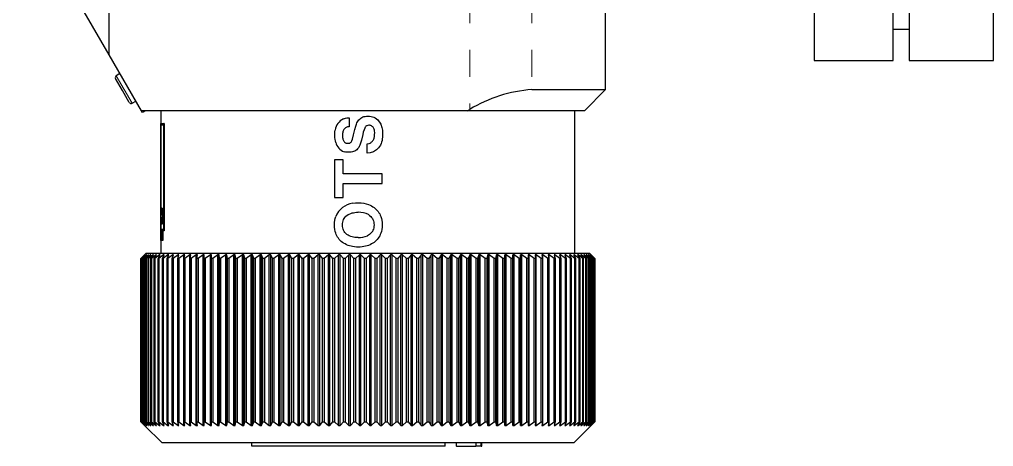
# Model space of a CAD drawing. Header units: millimetres. Extents: x 9.1 to 20.5, y 2.2 to 17.5.
# Drawn here: x 15.202 to 19.815, y 2.239 to 4.263 of the extents above; entities that cross this region are included whole.
import ezdxf

# ---------------------------------------------------------------- set-up
doc = ezdxf.new("R2010")
doc.units = ezdxf.units.MM
doc.linetypes.add('PHANTOM', pattern=[1.27, 0.635, -0.127, 0.127, -0.127, 0.127, -0.127])

msp = doc.modelspace()

# ---------------------------------------------------------------- linework, layer by layer
at = {"color": 7, "linetype": 'Continuous', "lineweight": 25}
for p, q in [((19.3399, 4.0682), (19.3399, 7.1932)), ((19.8149, 4.0682), (19.8149, 7.1932)), ((18.9649, 5.6307), (18.9649, 4.0682)), ((19.4149, 5.6307), (19.4149, 4.0682)), ((15.6268, 4.0957), (15.6268, 4.8807)), ((17.9774, 3.9307), (17.9774, 4.8807)), ((15.6268, 4.0957), (15.2024, 4.8307)), ((19.3399, 4.217), (19.4149, 4.217)), ((15.7798, 3.8307), (15.6268, 4.0957)), ((18.9649, 4.0682), (19.3399, 4.0682)), ((19.4149, 4.0682), (19.8149, 4.0682)), ((15.6899, 3.9265), (15.6574, 3.9828)), ((15.6783, 4.0064), (15.661, 3.9964)), ((15.7224, 3.8702), (15.6899, 3.9265)), ((17.6292, 3.9307), (17.9774, 3.9307)), ((17.8774, 3.8307), (17.9774, 3.9307)), ((15.736, 3.8665), (15.7533, 3.8765)), ((17.3232, 3.8307), (15.7798, 3.8307)), ((15.7846, 3.8224), (15.7798, 3.8307)), ((15.7991, 3.8307), (15.7846, 3.8224)), ((15.8724, 3.8307), (15.8724, 3.7707)), ((17.3232, 3.8307), (17.3343, 3.8368)), ((17.8774, 3.8307), (17.3232, 3.8307)), ((17.8324, 3.1557), (17.8324, 3.8307)), ((16.7364, 3.7918), (16.7412, 3.7935)), ((16.7412, 3.7935), (16.7466, 3.7951)), ((16.7466, 3.7951), (16.7519, 3.7961)), ((16.7519, 3.7961), (16.7636, 3.7973)), ((16.7636, 3.7973), (16.7636, 3.7549)), ((16.8035, 3.7784), (16.8062, 3.7828)), ((16.8062, 3.7828), (16.8093, 3.7868)), ((16.8093, 3.7868), (16.8136, 3.7912)), ((16.8136, 3.7912), (16.8182, 3.7952)), ((16.8182, 3.7952), (16.8231, 3.7983)), ((16.8231, 3.7983), (16.8285, 3.8008)), ((16.8285, 3.8008), (16.8336, 3.8025)), ((16.8336, 3.8025), (16.8388, 3.8037)), ((16.8388, 3.8037), (16.8458, 3.8045)), ((16.8458, 3.8045), (16.8528, 3.8047)), ((16.8528, 3.8047), (16.8604, 3.8043)), ((16.8604, 3.8043), (16.8679, 3.8031)), ((16.8679, 3.8031), (16.8739, 3.8017)), ((16.8739, 3.8017), (16.8799, 3.7995)), ((16.8799, 3.7995), (16.8866, 3.7962)), ((16.8866, 3.7962), (16.8927, 3.7921)), ((16.8927, 3.7921), (16.8986, 3.7871)), ((15.8711, 3.7707), (15.8857, 3.7707)), ((15.8711, 3.2607), (15.8711, 3.7707)), ((15.8713, 3.7632), (15.8844, 3.7632)), ((15.8713, 3.2682), (15.8713, 3.7632)), ((15.8728, 3.3382), (15.8728, 3.7632)), ((15.8844, 3.7632), (15.8844, 3.2682)), ((15.8871, 3.7707), (15.8857, 3.7707)), ((15.8857, 3.7707), (15.8857, 3.2607)), ((15.8871, 3.7707), (15.8871, 3.2607)), ((16.6965, 3.732), (16.6974, 3.739)), ((16.7371, 3.7383), (16.7355, 3.7346)), ((16.7387, 3.7413), (16.7371, 3.7383)), ((16.7407, 3.7439), (16.7387, 3.7413)), ((16.7432, 3.7467), (16.7407, 3.7439)), ((16.746, 3.749), (16.7432, 3.7467)), ((16.7489, 3.7509), (16.746, 3.749)), ((16.7521, 3.7524), (16.7489, 3.7509)), ((16.7558, 3.7536), (16.7521, 3.7524)), ((16.7636, 3.7549), (16.7558, 3.7536)), ((16.7839, 3.7165), (16.7902, 3.7417)), ((16.7902, 3.7417), (16.7948, 3.7576)), ((16.7948, 3.7576), (16.7978, 3.7663)), ((16.7978, 3.7663), (16.8004, 3.7725)), ((16.8004, 3.7725), (16.8035, 3.7784)), ((16.8342, 3.74), (16.8307, 3.7285)), ((16.8373, 3.7483), (16.8342, 3.74)), ((16.8395, 3.7525), (16.8373, 3.7483)), ((16.8413, 3.7547), (16.8395, 3.7525)), ((16.8433, 3.7567), (16.8413, 3.7547)), ((16.8454, 3.7582), (16.8433, 3.7567)), ((16.8475, 3.7595), (16.8454, 3.7582)), ((16.8518, 3.7608), (16.8475, 3.7595)), ((16.8574, 3.7615), (16.8518, 3.7608)), ((16.8606, 3.7614), (16.8574, 3.7615)), ((16.8637, 3.7609), (16.8606, 3.7614)), ((16.8663, 3.7602), (16.8637, 3.7609)), ((16.8687, 3.7593), (16.8663, 3.7602)), ((16.871, 3.7579), (16.8687, 3.7593)), ((16.8732, 3.7563), (16.871, 3.7579)), ((16.8755, 3.7544), (16.8732, 3.7563)), ((16.8773, 3.752), (16.8755, 3.7544)), ((16.8791, 3.7493), (16.8773, 3.752)), ((16.8806, 3.7465), (16.8791, 3.7493)), ((16.882, 3.7427), (16.8806, 3.7465)), ((16.883, 3.7387), (16.882, 3.7427)), ((16.8838, 3.7348), (16.883, 3.7387)), ((16.9183, 3.7518), (16.9198, 3.7449)), ((16.9198, 3.7449), (16.9208, 3.7379)), ((16.9208, 3.7379), (16.9216, 3.7282)), ((16.6957, 3.7126), (16.6958, 3.7223)), ((16.6962, 3.7034), (16.6957, 3.7126)), ((16.6958, 3.7223), (16.6965, 3.732)), ((16.6971, 3.6941), (16.6962, 3.7034)), ((16.6983, 3.6872), (16.6971, 3.6941)), ((16.7319, 3.7173), (16.7318, 3.7124)), ((16.7318, 3.7124), (16.732, 3.7077)), ((16.7324, 3.7223), (16.7319, 3.7173)), ((16.732, 3.7077), (16.7324, 3.7031)), ((16.7331, 3.7266), (16.7324, 3.7223)), ((16.7324, 3.7031), (16.733, 3.6994)), ((16.733, 3.6994), (16.7339, 3.6958)), ((16.7342, 3.7307), (16.7331, 3.7266)), ((16.7339, 3.6958), (16.735, 3.6924)), ((16.7355, 3.7346), (16.7342, 3.7307)), ((16.735, 3.6924), (16.7364, 3.6892)), ((16.7763, 3.6881), (16.779, 3.6959)), ((16.779, 3.6959), (16.7839, 3.7165)), ((16.822, 3.6914), (16.818, 3.6769)), ((16.8281, 3.7186), (16.822, 3.6914)), ((16.8307, 3.7285), (16.8281, 3.7186)), ((16.8764, 3.689), (16.8785, 3.6923)), ((16.8785, 3.6923), (16.8802, 3.6961)), ((16.8802, 3.6961), (16.8817, 3.7)), ((16.9206, 3.6963), (16.9193, 3.6889)), ((16.9216, 3.7072), (16.9206, 3.6963)), ((16.9216, 3.7282), (16.9219, 3.7183)), ((16.9219, 3.7183), (16.9216, 3.7072)), ((16.6999, 3.6805), (16.6983, 3.6872)), ((16.7364, 3.6892), (16.7378, 3.6867)), ((16.7378, 3.6867), (16.7394, 3.6844)), ((16.7394, 3.6844), (16.7414, 3.6821)), ((16.7414, 3.6821), (16.7436, 3.6801)), ((16.7436, 3.6801), (16.7458, 3.6786)), ((16.7458, 3.6786), (16.748, 3.6775)), ((16.748, 3.6775), (16.7518, 3.6765)), ((16.7518, 3.6765), (16.7575, 3.676)), ((16.7575, 3.676), (16.7632, 3.6765)), ((16.7632, 3.6765), (16.7667, 3.6775)), ((16.7667, 3.6775), (16.7688, 3.6785)), ((16.7688, 3.6785), (16.7705, 3.6799)), ((16.7705, 3.6799), (16.7724, 3.6818)), ((16.7724, 3.6818), (16.7742, 3.6839)), ((16.7742, 3.6839), (16.7763, 3.6881)), ((16.7993, 3.6458), (16.795, 3.6426)), ((16.8033, 3.6495), (16.7993, 3.6458)), ((16.8062, 3.653), (16.8033, 3.6495)), ((16.8088, 3.6567), (16.8062, 3.653)), ((16.8117, 3.6617), (16.8088, 3.6567)), ((16.8143, 3.6671), (16.8117, 3.6617)), ((16.818, 3.6769), (16.8143, 3.6671)), ((16.8496, 3.6737), (16.8584, 3.6758)), ((16.8496, 3.63), (16.8496, 3.6737)), ((16.8584, 3.6758), (16.8626, 3.6772)), ((16.8626, 3.6772), (16.8656, 3.6788)), ((16.8656, 3.6788), (16.8685, 3.6808)), ((16.8685, 3.6808), (16.8714, 3.6831)), ((16.8714, 3.6831), (16.8739, 3.6858)), ((16.8739, 3.6858), (16.8764, 3.689)), ((16.8935, 3.6456), (16.8886, 3.6418)), ((16.8984, 3.6502), (16.8935, 3.6456)), ((16.9029, 3.6551), (16.8984, 3.6502)), ((16.9074, 3.6611), (16.9029, 3.6551)), ((16.9114, 3.6676), (16.9074, 3.6611)), ((16.9147, 3.6745), (16.9114, 3.6676)), ((16.9173, 3.6815), (16.9147, 3.6745)), ((16.9193, 3.6889), (16.9173, 3.6815)), ((16.6949, 3.5979), (16.6949, 3.4185)), ((16.7349, 3.5979), (16.6949, 3.5979)), ((16.7349, 3.5314), (16.7349, 3.5979)), ((16.7456, 3.6347), (16.7399, 3.636)), ((16.7529, 3.6338), (16.7456, 3.6347)), ((16.7602, 3.6334), (16.7529, 3.6338)), ((16.767, 3.6337), (16.7602, 3.6334)), ((16.7737, 3.6346), (16.767, 3.6337)), ((16.7791, 3.6357), (16.7737, 3.6346)), ((16.7843, 3.6373), (16.7791, 3.6357)), ((16.7898, 3.6396), (16.7843, 3.6373)), ((16.795, 3.6426), (16.7898, 3.6396)), ((16.8631, 3.6314), (16.8496, 3.63)), ((16.8684, 3.6326), (16.8631, 3.6314)), ((16.8736, 3.6342), (16.8684, 3.6326)), ((16.8785, 3.6362), (16.8736, 3.6342)), ((16.8833, 3.6386), (16.8785, 3.6362)), ((16.8886, 3.6418), (16.8833, 3.6386)), ((16.9199, 3.5314), (16.7349, 3.5314)), ((16.9199, 3.485), (16.9199, 3.5314)), ((16.7349, 3.485), (16.9199, 3.485)), ((16.7349, 3.4185), (16.7349, 3.485)), ((16.6949, 3.4185), (16.7349, 3.4185)), ((15.8748, 3.3382), (15.8748, 3.3682)), ((15.8748, 3.3682), (15.8763, 3.3682)), ((15.8763, 3.3682), (15.8763, 3.3382)), ((15.8778, 3.3682), (15.8763, 3.3682)), ((15.8778, 3.3682), (15.8778, 3.3382)), ((16.7805, 3.3918), (16.7937, 3.3934)), ((16.7937, 3.3934), (16.8068, 3.394)), ((16.8068, 3.394), (16.82, 3.3934)), ((16.82, 3.3934), (16.833, 3.3918)), ((16.833, 3.3918), (16.8443, 3.3894)), ((16.8443, 3.3894), (16.8553, 3.3858)), ((16.8553, 3.3858), (16.8625, 3.3829)), ((16.8625, 3.3829), (16.8693, 3.3795)), ((16.8693, 3.3795), (16.8759, 3.3757)), ((16.8759, 3.3757), (16.8817, 3.3717)), ((16.8817, 3.3717), (16.8871, 3.3674)), ((16.8871, 3.3674), (16.8922, 3.3627)), ((15.8726, 3.3232), (15.8726, 3.3382)), ((15.8726, 3.3382), (15.8748, 3.3382)), ((15.8748, 3.3232), (15.8726, 3.3232)), ((15.8728, 3.2682), (15.8728, 3.3232)), ((15.8748, 3.2932), (15.8748, 3.3232)), ((15.8763, 3.3382), (15.8799, 3.3382)), ((15.8799, 3.3232), (15.8763, 3.3232)), ((15.8763, 3.3232), (15.8763, 3.2932)), ((15.8778, 3.3232), (15.8778, 3.2932)), ((15.8799, 3.3382), (15.8799, 3.3232)), ((15.8814, 3.3382), (15.8799, 3.3382)), ((15.8814, 3.3232), (15.8799, 3.3232)), ((15.8814, 3.3382), (15.8814, 3.3232)), ((16.6972, 3.32), (16.6999, 3.3288)), ((16.7402, 3.3199), (16.7439, 3.3251)), ((16.7439, 3.3251), (16.7482, 3.33)), ((16.7482, 3.33), (16.7532, 3.3343)), ((16.7532, 3.3343), (16.7584, 3.3379)), ((16.7584, 3.3379), (16.764, 3.341)), ((16.764, 3.341), (16.7709, 3.3438)), ((16.7709, 3.3438), (16.778, 3.346)), ((16.778, 3.346), (16.7843, 3.3473)), ((16.7843, 3.3473), (16.7907, 3.3483)), ((16.7907, 3.3483), (16.7987, 3.349)), ((16.7987, 3.349), (16.8068, 3.3491)), ((16.8553, 3.3379), (16.8606, 3.3343)), ((16.8606, 3.3343), (16.8655, 3.3299)), ((16.8655, 3.3299), (16.8698, 3.3249)), ((16.8698, 3.3249), (16.8735, 3.3198)), ((16.8922, 3.3627), (16.8968, 3.3578)), ((16.8968, 3.3578), (16.901, 3.3526)), ((16.901, 3.3526), (16.9047, 3.347)), ((16.9047, 3.347), (16.9082, 3.3412)), ((16.9082, 3.3412), (16.9111, 3.3351)), ((16.9111, 3.3351), (16.9137, 3.3288)), ((16.9137, 3.3288), (16.9163, 3.32)), ((15.8763, 3.2932), (15.8748, 3.2932)), ((15.8778, 3.2932), (15.8763, 3.2932)), ((16.6937, 3.2891), (16.6942, 3.3002)), ((16.6942, 3.2782), (16.6937, 3.2891)), ((16.6942, 3.3002), (16.6955, 3.3111)), ((16.6955, 3.2672), (16.6942, 3.2782)), ((16.6955, 3.3111), (16.6972, 3.32)), ((16.7324, 3.2891), (16.7326, 3.2962)), ((16.7327, 3.2822), (16.7324, 3.2891)), ((16.7326, 3.2962), (16.7337, 3.3031)), ((16.7338, 3.2753), (16.7327, 3.2822)), ((16.7337, 3.3031), (16.7351, 3.3087)), ((16.7352, 3.2696), (16.7338, 3.2753)), ((16.7351, 3.3087), (16.7373, 3.3143)), ((16.7373, 3.3143), (16.7402, 3.3199)), ((16.8735, 3.3198), (16.8764, 3.3143)), ((16.8764, 3.3143), (16.8785, 3.3087)), ((16.8799, 3.2753), (16.8784, 3.2696)), ((16.8785, 3.3087), (16.8799, 3.3031)), ((16.8799, 3.3031), (16.8809, 3.2962)), ((16.8808, 3.2822), (16.8799, 3.2753)), ((16.8813, 3.2891), (16.8808, 3.2822)), ((16.8809, 3.2962), (16.8813, 3.2891)), ((16.9163, 3.32), (16.9182, 3.3111)), ((16.9182, 3.3111), (16.9195, 3.3002)), ((16.9195, 3.2782), (16.9182, 3.2672)), ((16.9195, 3.3002), (16.9199, 3.2891)), ((16.9199, 3.2891), (16.9195, 3.2782)), ((15.8728, 3.2607), (15.8711, 3.2607)), ((15.8711, 3.2157), (15.8711, 3.2607)), ((15.8844, 3.2682), (15.8713, 3.2682)), ((15.8724, 3.2607), (15.8724, 3.1557)), ((15.8728, 3.2157), (15.8728, 3.2607)), ((15.8786, 3.2607), (15.8733, 3.2607)), ((15.8733, 3.2607), (15.8733, 3.2232)), ((15.8747, 3.2607), (15.8747, 3.2232)), ((15.8786, 3.2232), (15.8786, 3.2607)), ((15.8795, 3.2607), (15.8795, 3.2157)), ((15.8857, 3.2607), (15.8795, 3.2607)), ((15.881, 3.2607), (15.881, 3.2157)), ((15.8871, 3.2607), (15.8857, 3.2607)), ((16.6972, 3.2583), (16.6955, 3.2672)), ((16.6999, 3.2496), (16.6972, 3.2583)), ((16.7024, 3.2433), (16.6999, 3.2496)), ((16.7054, 3.2372), (16.7024, 3.2433)), ((16.7088, 3.2313), (16.7054, 3.2372)), ((16.7126, 3.2258), (16.7088, 3.2313)), ((16.7373, 3.2642), (16.7352, 3.2696)), ((16.7402, 3.2585), (16.7373, 3.2642)), ((16.7439, 3.2534), (16.7402, 3.2585)), ((16.7482, 3.2484), (16.7439, 3.2534)), ((16.7532, 3.2442), (16.7482, 3.2484)), ((16.7583, 3.2406), (16.7532, 3.2442)), ((16.7639, 3.2376), (16.7583, 3.2406)), ((16.7709, 3.2348), (16.7639, 3.2376)), ((16.778, 3.2324), (16.7709, 3.2348)), ((16.7842, 3.2311), (16.778, 3.2324)), ((16.7904, 3.2302), (16.7842, 3.2311)), ((16.7986, 3.2295), (16.7904, 3.2302)), ((16.8068, 3.2293), (16.7986, 3.2295)), ((16.8553, 3.2406), (16.8497, 3.2376)), ((16.8605, 3.2442), (16.8553, 3.2406)), ((16.8654, 3.2485), (16.8605, 3.2442)), ((16.8698, 3.2534), (16.8654, 3.2485)), ((16.8734, 3.2585), (16.8698, 3.2534)), ((16.8764, 3.2642), (16.8734, 3.2585)), ((16.8784, 3.2696), (16.8764, 3.2642)), ((16.9047, 3.2313), (16.901, 3.2258)), ((16.9082, 3.2372), (16.9047, 3.2313)), ((16.9112, 3.2433), (16.9082, 3.2372)), ((16.9137, 3.2496), (16.9112, 3.2433)), ((16.9163, 3.2583), (16.9137, 3.2496)), ((16.9182, 3.2672), (16.9163, 3.2583)), ((15.8724, 3.2157), (15.8711, 3.2157)), ((15.8795, 3.2157), (15.8728, 3.2157)), ((15.8733, 3.2232), (15.8786, 3.2232)), ((15.881, 3.2157), (15.8795, 3.2157)), ((16.7169, 3.2205), (16.7126, 3.2258)), ((16.7214, 3.2156), (16.7169, 3.2205)), ((16.7264, 3.2109), (16.7214, 3.2156)), ((16.7318, 3.2067), (16.7264, 3.2109)), ((16.7374, 3.2028), (16.7318, 3.2067)), ((16.7441, 3.199), (16.7374, 3.2028)), ((16.7511, 3.1955), (16.7441, 3.199)), ((16.7583, 3.1925), (16.7511, 3.1955)), ((16.7654, 3.1901), (16.7583, 3.1925)), ((16.7728, 3.1881), (16.7654, 3.1901)), ((16.7801, 3.1865), (16.7728, 3.1881)), ((16.789, 3.1853), (16.7801, 3.1865)), ((16.7979, 3.1846), (16.789, 3.1853)), ((16.8068, 3.1844), (16.7979, 3.1846)), ((16.8157, 3.1846), (16.8068, 3.1844)), ((16.8247, 3.1853), (16.8157, 3.1846)), ((16.8335, 3.1865), (16.8247, 3.1853)), ((16.8409, 3.1881), (16.8335, 3.1865)), ((16.8482, 3.1901), (16.8409, 3.1881)), ((16.8553, 3.1925), (16.8482, 3.1901)), ((16.8625, 3.1955), (16.8553, 3.1925)), ((16.8694, 3.199), (16.8625, 3.1955)), ((16.8761, 3.2028), (16.8694, 3.199)), ((16.8818, 3.2067), (16.8761, 3.2028)), ((16.8871, 3.2109), (16.8818, 3.2067)), ((16.8922, 3.2156), (16.8871, 3.2109)), ((16.8968, 3.2205), (16.8922, 3.2156)), ((16.901, 3.2258), (16.8968, 3.2205)), ((15.7776, 3.1307), (15.7949, 3.1482)), ((15.7959, 3.1482), (15.7778, 3.1307)), ((15.7798, 3.1307), (15.7962, 3.1482)), ((15.7992, 3.1482), (15.7803, 3.1307)), ((15.7842, 3.1307), (15.7999, 3.1482)), ((15.8047, 3.1482), (15.7852, 3.1307)), ((15.791, 3.1307), (15.8057, 3.1482)), ((15.8125, 3.1482), (15.7923, 3.1307)), ((15.8024, 3.1557), (15.7949, 3.1482)), ((15.7949, 3.1482), (15.7949, 3.1482)), ((15.7962, 3.1482), (15.7959, 3.1482)), ((15.7959, 3.1479), (15.7959, 3.1482)), ((15.7999, 3.1482), (15.7992, 3.1482)), ((15.7992, 3.1474), (15.7992, 3.1482)), ((15.8001, 3.1307), (15.8139, 3.1482)), ((15.8226, 3.1482), (15.8018, 3.1307)), ((15.8024, 3.1557), (17.9024, 3.1557)), ((15.8057, 3.1482), (15.8047, 3.1482)), ((15.8047, 3.147), (15.8047, 3.1482)), ((15.8115, 3.1307), (15.8243, 3.1482)), ((15.8139, 3.1482), (15.8125, 3.1482)), ((15.8125, 3.1465), (15.8125, 3.1482)), ((15.8349, 3.1482), (15.8135, 3.1307)), ((15.8243, 3.1482), (15.8226, 3.1482)), ((15.8226, 3.1459), (15.8226, 3.1482)), ((15.8251, 3.1307), (15.8369, 3.1482)), ((15.8494, 3.1482), (15.8274, 3.1307)), ((15.8369, 3.1482), (15.8349, 3.1482)), ((15.8349, 3.1452), (15.8349, 3.1482)), ((15.8409, 3.1307), (15.8518, 3.1482)), ((15.866, 3.1482), (15.8436, 3.1307)), ((15.8518, 3.1482), (15.8494, 3.1482)), ((15.8494, 3.1444), (15.8494, 3.1482)), ((15.8589, 3.1307), (15.8688, 3.1482)), ((15.8848, 3.1482), (15.862, 3.1307)), ((15.8688, 3.1482), (15.866, 3.1482)), ((15.866, 3.1434), (15.866, 3.1482)), ((15.8791, 3.1307), (15.8879, 3.1482)), ((15.9057, 3.1482), (15.8825, 3.1307)), ((15.8879, 3.1482), (15.8848, 3.1482)), ((15.8848, 3.1421), (15.8848, 3.1482)), ((15.9014, 3.1307), (15.9091, 3.1482)), ((15.9287, 3.1482), (15.9051, 3.1307)), ((15.9091, 3.1482), (15.9057, 3.1482)), ((15.9057, 3.1406), (15.9057, 3.1482)), ((15.9257, 3.1307), (15.9324, 3.1482)), ((15.9324, 3.1482), (15.9287, 3.1482)), ((15.9287, 3.1385), (15.9287, 3.1482)), ((15.9536, 3.1482), (15.9298, 3.1307)), ((15.9521, 3.1307), (15.9576, 3.1482)), ((15.9576, 3.1482), (15.9536, 3.1482)), ((15.9536, 3.1356), (15.9536, 3.1482)), ((15.9805, 3.1482), (15.9565, 3.1307)), ((15.9804, 3.1307), (15.9848, 3.1482)), ((15.9848, 3.1482), (15.9805, 3.1482)), ((15.9805, 3.1312), (15.9805, 3.1482)), ((16.0093, 3.1482), (15.9851, 3.1307)), ((16.0139, 3.1482), (16.0093, 3.1482)), ((16.0093, 2.3382), (16.0093, 3.1482)), ((16.0106, 3.1307), (16.0139, 3.1482)), ((16.0399, 3.1482), (16.0156, 3.1307)), ((16.0447, 3.1482), (16.0399, 3.1482)), ((16.0399, 2.3382), (16.0399, 3.1482)), ((16.0426, 3.1307), (16.0447, 3.1482)), ((16.0723, 3.1482), (16.0479, 3.1307)), ((16.0774, 3.1482), (16.0723, 3.1482)), ((16.0723, 2.3382), (16.0723, 3.1482)), ((16.0764, 3.1307), (16.0774, 3.1482)), ((16.1064, 3.1482), (16.0819, 3.1307)), ((16.1117, 3.1482), (16.1064, 3.1482)), ((16.1064, 2.3382), (16.1064, 3.1482)), ((16.1118, 3.1307), (16.1117, 3.1482)), ((16.1117, 2.3382), (16.1117, 3.1482)), ((16.142, 3.1482), (16.1176, 3.1307)), ((16.1476, 3.1482), (16.142, 3.1482)), ((16.142, 2.3382), (16.142, 3.1482)), ((16.1489, 3.1307), (16.1476, 3.1482)), ((16.1476, 2.3382), (16.1476, 3.1482)), ((16.1792, 3.1482), (16.1549, 3.1307)), ((16.1851, 3.1482), (16.1792, 3.1482)), ((16.1792, 2.3382), (16.1792, 3.1482)), ((16.1875, 3.1307), (16.1851, 3.1482)), ((16.1851, 2.3382), (16.1851, 3.1482)), ((16.2179, 3.1482), (16.1937, 3.1307)), ((16.2239, 3.1482), (16.2179, 3.1482)), ((16.2179, 2.3382), (16.2179, 3.1482)), ((16.2275, 3.1307), (16.2239, 3.1482)), ((16.2239, 2.3382), (16.2239, 3.1482)), ((16.258, 3.1482), (16.234, 3.1307)), ((16.2642, 3.1482), (16.258, 3.1482)), ((16.258, 2.3382), (16.258, 3.1482)), ((16.2689, 3.1307), (16.2642, 3.1482)), ((16.2642, 2.3382), (16.2642, 3.1482)), ((16.2993, 3.1482), (16.2755, 3.1307)), ((16.3057, 3.1482), (16.2993, 3.1482)), ((16.2993, 2.3382), (16.2993, 3.1482)), ((16.3115, 3.1307), (16.3057, 3.1482)), ((16.3057, 2.3382), (16.3057, 3.1482)), ((16.3418, 3.1482), (16.3184, 3.1307)), ((16.3484, 3.1482), (16.3418, 3.1482)), ((16.3418, 2.3382), (16.3418, 3.1482)), ((16.3553, 3.1307), (16.3484, 3.1482)), ((16.3484, 2.3382), (16.3484, 3.1482)), ((16.3855, 3.1482), (16.3624, 3.1307)), ((16.3922, 3.1482), (16.3855, 3.1482)), ((16.3855, 2.3382), (16.3855, 3.1482)), ((16.4002, 3.1307), (16.3922, 3.1482)), ((16.3922, 2.3382), (16.3922, 3.1482)), ((16.4301, 3.1482), (16.4074, 3.1307)), ((16.437, 3.1482), (16.4301, 3.1482)), ((16.4301, 2.3382), (16.4301, 3.1482)), ((16.446, 3.1307), (16.437, 3.1482)), ((16.437, 2.3382), (16.437, 3.1482)), ((16.4757, 3.1482), (16.4534, 3.1307)), ((16.4827, 3.1482), (16.4757, 3.1482)), ((16.4757, 2.3382), (16.4757, 3.1482)), ((16.4928, 3.1307), (16.4827, 3.1482)), ((16.4827, 2.3382), (16.4827, 3.1482)), ((16.5221, 3.1482), (16.5003, 3.1307)), ((16.5292, 3.1482), (16.5221, 3.1482)), ((16.5221, 2.3382), (16.5221, 3.1482)), ((16.5403, 3.1307), (16.5292, 3.1482)), ((16.5292, 2.3382), (16.5292, 3.1482)), ((16.5692, 3.1482), (16.5479, 3.1307)), ((16.5764, 3.1482), (16.5692, 3.1482)), ((16.5692, 2.3382), (16.5692, 3.1482)), ((16.5885, 3.1307), (16.5764, 3.1482)), ((16.5764, 2.3382), (16.5764, 3.1482)), ((16.6169, 3.1482), (16.5962, 3.1307)), ((16.6242, 3.1482), (16.6169, 3.1482)), ((16.6169, 2.3382), (16.6169, 3.1482)), ((16.6373, 3.1307), (16.6242, 3.1482)), ((16.6242, 2.3382), (16.6242, 3.1482)), ((16.6651, 3.1482), (16.6451, 3.1307)), ((16.6725, 3.1482), (16.6651, 3.1482)), ((16.6651, 2.3382), (16.6651, 3.1482)), ((16.6865, 3.1307), (16.6725, 3.1482)), ((16.6725, 2.3382), (16.6725, 3.1482)), ((16.7137, 3.1482), (16.6944, 3.1307)), ((16.7212, 3.1482), (16.7137, 3.1482)), ((16.7137, 2.3382), (16.7137, 3.1482)), ((16.7361, 3.1307), (16.7212, 3.1482)), ((16.7212, 2.3382), (16.7212, 3.1482)), ((16.7627, 3.1482), (16.744, 3.1307)), ((16.7701, 3.1482), (16.7627, 3.1482)), ((16.7627, 2.3382), (16.7627, 3.1482)), ((16.786, 3.1307), (16.7701, 3.1482)), ((16.7701, 2.3382), (16.7701, 3.1482)), ((16.8118, 3.1482), (16.7939, 3.1307)), ((16.8193, 3.1482), (16.8118, 3.1482)), ((16.8118, 2.3382), (16.8118, 3.1482)), ((16.8359, 3.1307), (16.8193, 3.1482)), ((16.8193, 2.3382), (16.8193, 3.1482)), ((16.861, 3.1482), (16.8439, 3.1307)), ((16.8685, 3.1482), (16.861, 3.1482)), ((16.861, 2.3382), (16.861, 3.1482)), ((16.886, 3.1307), (16.8685, 3.1482)), ((16.8685, 2.3382), (16.8685, 3.1482)), ((16.9102, 3.1482), (16.8939, 3.1307)), ((16.9177, 3.1482), (16.9102, 3.1482)), ((16.9102, 2.3382), (16.9102, 3.1482)), ((16.9359, 3.1307), (16.9177, 3.1482)), ((16.9177, 2.3382), (16.9177, 3.1482)), ((16.9592, 3.1482), (16.9438, 3.1307)), ((16.9667, 3.1482), (16.9592, 3.1482)), ((16.9592, 2.3382), (16.9592, 3.1482)), ((16.9857, 3.1307), (16.9667, 3.1482)), ((16.9667, 2.3382), (16.9667, 3.1482)), ((17.0081, 3.1482), (16.9936, 3.1307)), ((17.0155, 3.1482), (17.0081, 3.1482)), ((17.0081, 2.3382), (17.0081, 3.1482)), ((17.0352, 3.1307), (17.0155, 3.1482)), ((17.0155, 2.3382), (17.0155, 3.1482)), ((17.0566, 3.1482), (17.043, 3.1307)), ((17.0639, 3.1482), (17.0566, 3.1482)), ((17.0566, 2.3382), (17.0566, 3.1482)), ((17.0843, 3.1307), (17.0639, 3.1482)), ((17.0639, 2.3382), (17.0639, 3.1482)), ((17.1046, 3.1482), (17.092, 3.1307)), ((17.1119, 3.1482), (17.1046, 3.1482)), ((17.1046, 2.3382), (17.1046, 3.1482)), ((17.1329, 3.1307), (17.1119, 3.1482)), ((17.1119, 2.3382), (17.1119, 3.1482)), ((17.1521, 3.1482), (17.1405, 3.1307)), ((17.1593, 3.1482), (17.1521, 3.1482)), ((17.1521, 2.3382), (17.1521, 3.1482)), ((17.1808, 3.1307), (17.1593, 3.1482)), ((17.1593, 2.3382), (17.1593, 3.1482)), ((17.199, 3.1482), (17.1884, 3.1307)), ((17.2061, 3.1482), (17.199, 3.1482)), ((17.199, 2.3382), (17.199, 3.1482)), ((17.2281, 3.1307), (17.2061, 3.1482)), ((17.2061, 2.3382), (17.2061, 3.1482)), ((17.2451, 3.1482), (17.2355, 3.1307)), ((17.252, 3.1482), (17.2451, 3.1482)), ((17.2451, 2.3382), (17.2451, 3.1482)), ((17.2746, 3.1307), (17.252, 3.1482)), ((17.252, 2.3382), (17.252, 3.1482)), ((17.2904, 3.1482), (17.2819, 3.1307)), ((17.2972, 3.1482), (17.2904, 3.1482)), ((17.2904, 2.3382), (17.2904, 3.1482)), ((17.3201, 3.1307), (17.2972, 3.1482)), ((17.2972, 2.3382), (17.2972, 3.1482)), ((17.3347, 3.1482), (17.3272, 3.1307)), ((17.3413, 3.1482), (17.3347, 3.1482)), ((17.3347, 2.3382), (17.3347, 3.1482)), ((17.3646, 3.1307), (17.3413, 3.1482)), ((17.3413, 2.3382), (17.3413, 3.1482)), ((17.3779, 3.1482), (17.3716, 3.1307)), ((17.3844, 3.1482), (17.3779, 3.1482)), ((17.3779, 2.3382), (17.3779, 3.1482)), ((17.408, 3.1307), (17.3844, 3.1482)), ((17.3844, 2.3382), (17.3844, 3.1482)), ((17.4201, 3.1482), (17.4148, 3.1307)), ((17.4264, 3.1482), (17.4201, 3.1482)), ((17.4201, 2.3382), (17.4201, 3.1482)), ((17.4503, 3.1307), (17.4264, 3.1482)), ((17.4264, 2.3382), (17.4264, 3.1482)), ((17.461, 3.1482), (17.4568, 3.1307)), ((17.4671, 3.1482), (17.461, 3.1482)), ((17.461, 2.3382), (17.461, 3.1482)), ((17.4912, 3.1307), (17.4671, 3.1482)), ((17.4671, 2.3382), (17.4671, 3.1482)), ((17.5005, 3.1482), (17.4976, 3.1307)), ((17.5064, 3.1482), (17.5005, 3.1482)), ((17.5005, 2.3382), (17.5005, 3.1482)), ((17.5307, 3.1307), (17.5064, 3.1482)), ((17.5064, 2.3382), (17.5064, 3.1482)), ((17.5387, 3.1482), (17.5369, 3.1307)), ((17.5444, 3.1482), (17.5387, 3.1482)), ((17.5387, 2.3382), (17.5387, 3.1482)), ((17.5688, 3.1307), (17.5444, 3.1482)), ((17.5444, 2.3382), (17.5444, 3.1482)), ((17.5754, 3.1482), (17.5747, 3.1307)), ((17.5809, 3.1482), (17.5754, 3.1482)), ((17.5754, 2.3382), (17.5754, 3.1482)), ((17.6053, 3.1307), (17.5809, 3.1482)), ((17.5809, 2.3382), (17.5809, 3.1482)), ((17.6157, 3.1482), (17.6105, 3.1482)), ((17.6105, 3.1482), (17.6109, 3.1307)), ((17.6402, 3.1307), (17.6157, 3.1482)), ((17.6157, 2.3382), (17.6157, 3.1482)), ((17.649, 3.1482), (17.644, 3.1482)), ((17.644, 3.1482), (17.6456, 3.1307)), ((17.6734, 3.1307), (17.649, 3.1482)), ((17.649, 2.3382), (17.649, 3.1482)), ((17.6805, 3.1482), (17.6758, 3.1482)), ((17.6758, 3.1482), (17.6785, 3.1307)), ((17.7048, 3.1307), (17.6805, 3.1482)), ((17.6805, 2.3382), (17.6805, 3.1482)), ((17.7102, 3.1482), (17.7058, 3.1482)), ((17.7058, 3.1482), (17.7096, 3.1307)), ((17.7343, 3.1307), (17.7102, 3.1482)), ((17.7102, 2.3382), (17.7102, 3.1482)), ((17.738, 3.1482), (17.7339, 3.1482)), ((17.7339, 3.1482), (17.7388, 3.1307)), ((17.762, 3.1307), (17.738, 3.1482)), ((17.738, 3.1337), (17.738, 3.1482)), ((17.7639, 3.1482), (17.7601, 3.1482)), ((17.7601, 3.1482), (17.7662, 3.1307)), ((17.7876, 3.1307), (17.7639, 3.1482)), ((17.7639, 3.1372), (17.7639, 3.1482)), ((17.7879, 3.1482), (17.7844, 3.1482)), ((17.7844, 3.1482), (17.7915, 3.1307)), ((17.8113, 3.1307), (17.7879, 3.1482)), ((17.7879, 3.1396), (17.7879, 3.1482)), ((17.8098, 3.1482), (17.8066, 3.1482)), ((17.8066, 3.1482), (17.8149, 3.1307)), ((17.8329, 3.1307), (17.8098, 3.1482)), ((17.8098, 3.1414), (17.8098, 3.1482)), ((17.8297, 3.1482), (17.8268, 3.1482)), ((17.8268, 3.1482), (17.8361, 3.1307)), ((17.8523, 3.1307), (17.8297, 3.1482)), ((17.8297, 3.1428), (17.8297, 3.1482)), ((17.8474, 3.1482), (17.8449, 3.1482)), ((17.8449, 3.1482), (17.8552, 3.1307)), ((17.8696, 3.1307), (17.8474, 3.1482)), ((17.8474, 3.1439), (17.8474, 3.1482)), ((17.863, 3.1482), (17.8608, 3.1482)), ((17.8608, 3.1482), (17.8721, 3.1307)), ((17.8847, 3.1307), (17.863, 3.1482)), ((17.863, 3.1448), (17.863, 3.1482)), ((17.8764, 3.1482), (17.8745, 3.1482)), ((17.8745, 3.1482), (17.8869, 3.1307)), ((17.8975, 3.1307), (17.8764, 3.1482)), ((17.8764, 3.1455), (17.8764, 3.1482)), ((17.8876, 3.1482), (17.886, 3.1482)), ((17.886, 3.1482), (17.8994, 3.1307)), ((17.9081, 3.1307), (17.8876, 3.1482)), ((17.8876, 3.1462), (17.8876, 3.1482)), ((17.8965, 3.1482), (17.8953, 3.1482)), ((17.8953, 3.1482), (17.9096, 3.1307)), ((17.9164, 3.1307), (17.8965, 3.1482)), ((17.8965, 3.1467), (17.8965, 3.1482)), ((17.9032, 3.1482), (17.9023, 3.1482)), ((17.9023, 3.1482), (17.9175, 3.1307)), ((17.9274, 3.1307), (17.9024, 3.1557)), ((17.9224, 3.1307), (17.9032, 3.1482)), ((17.9032, 3.1472), (17.9032, 3.1482)), ((17.9076, 3.1482), (17.9071, 3.1482)), ((17.9071, 3.1482), (17.9231, 3.1307)), ((17.9261, 3.1307), (17.9076, 3.1482)), ((17.9076, 3.1477), (17.9076, 3.1482)), ((17.9097, 3.1482), (17.9096, 3.1482)), ((17.9096, 3.1482), (17.9264, 3.1307)), ((17.9274, 3.1307), (17.9097, 3.1482)), ((17.9097, 3.148), (17.9097, 3.1482)), ((15.7778, 3.1307), (15.7776, 3.1307)), ((15.7776, 2.3557), (15.7776, 3.1307)), ((15.7778, 3.1307), (15.7778, 2.3557)), ((15.7803, 3.1307), (15.7798, 3.1307)), ((15.7798, 2.3557), (15.7798, 3.1307)), ((15.7803, 3.1307), (15.7803, 2.3557)), ((15.7852, 3.1307), (15.7842, 3.1307)), ((15.7842, 2.3557), (15.7842, 3.1307)), ((15.7852, 3.1307), (15.7852, 2.3557)), ((15.7923, 3.1307), (15.791, 3.1307)), ((15.791, 2.3557), (15.791, 3.1307)), ((15.7923, 3.1307), (15.7923, 2.3557)), ((15.8018, 3.1307), (15.8001, 3.1307)), ((15.8001, 2.3557), (15.8001, 3.1307)), ((15.8018, 3.1307), (15.8018, 2.3557)), ((15.8135, 3.1307), (15.8115, 3.1307)), ((15.8115, 2.3557), (15.8115, 3.1307)), ((15.8135, 3.1307), (15.8135, 2.3557)), ((15.8274, 3.1307), (15.8251, 3.1307)), ((15.8251, 2.3557), (15.8251, 3.1307)), ((15.8274, 3.1307), (15.8274, 2.3557)), ((15.8436, 3.1307), (15.8409, 3.1307)), ((15.8409, 2.3557), (15.8409, 3.1307)), ((15.8436, 3.1307), (15.8436, 2.3557)), ((15.862, 3.1307), (15.8589, 3.1307)), ((15.8589, 2.3557), (15.8589, 3.1307)), ((15.862, 3.1307), (15.862, 2.3557)), ((15.8825, 3.1307), (15.8791, 3.1307)), ((15.8791, 2.3557), (15.8791, 3.1307)), ((15.8825, 3.1307), (15.8825, 2.3557)), ((15.9051, 3.1307), (15.9014, 3.1307)), ((15.9014, 2.3557), (15.9014, 3.1307)), ((15.9051, 3.1307), (15.9051, 2.3557)), ((15.9298, 3.1307), (15.9257, 3.1307)), ((15.9257, 2.3557), (15.9257, 3.1307)), ((15.9298, 3.1307), (15.9298, 2.3557)), ((15.9565, 3.1307), (15.9521, 3.1307)), ((15.9521, 2.3557), (15.9521, 3.1307)), ((15.9565, 3.1307), (15.9565, 2.3557)), ((15.9851, 3.1307), (15.9804, 3.1307)), ((15.9804, 2.3557), (15.9804, 3.1307)), ((15.9851, 3.1307), (15.9851, 2.3557)), ((16.0156, 3.1307), (16.0106, 3.1307)), ((16.0106, 2.3557), (16.0106, 3.1307)), ((16.0156, 3.1307), (16.0156, 2.3557)), ((16.0479, 3.1307), (16.0426, 3.1307)), ((16.0426, 2.3557), (16.0426, 3.1307)), ((16.0479, 3.1307), (16.0479, 2.3557)), ((16.0819, 3.1307), (16.0764, 3.1307)), ((16.0764, 2.3557), (16.0764, 3.1307)), ((16.0819, 3.1307), (16.0819, 2.3557)), ((16.1176, 3.1307), (16.1118, 3.1307)), ((16.1118, 2.3557), (16.1118, 3.1307)), ((16.1176, 3.1307), (16.1176, 2.3557)), ((16.1549, 3.1307), (16.1489, 3.1307)), ((16.1489, 2.3557), (16.1489, 3.1307)), ((16.1549, 3.1307), (16.1549, 2.3557)), ((16.1937, 3.1307), (16.1875, 3.1307)), ((16.1875, 2.3557), (16.1875, 3.1307)), ((16.1937, 3.1307), (16.1937, 2.3557)), ((16.234, 3.1307), (16.2275, 3.1307)), ((16.2275, 2.3557), (16.2275, 3.1307)), ((16.234, 3.1307), (16.234, 2.3557)), ((16.2755, 3.1307), (16.2689, 3.1307)), ((16.2689, 2.3557), (16.2689, 3.1307)), ((16.2755, 3.1307), (16.2755, 2.3557)), ((16.3184, 3.1307), (16.3115, 3.1307)), ((16.3115, 2.3557), (16.3115, 3.1307)), ((16.3184, 3.1307), (16.3184, 2.3557)), ((16.3624, 3.1307), (16.3553, 3.1307)), ((16.3553, 2.3557), (16.3553, 3.1307)), ((16.3624, 3.1307), (16.3624, 2.3557)), ((16.4074, 3.1307), (16.4002, 3.1307)), ((16.4002, 2.3557), (16.4002, 3.1307)), ((16.4074, 3.1307), (16.4074, 2.3557)), ((16.4534, 3.1307), (16.446, 3.1307)), ((16.446, 2.3557), (16.446, 3.1307)), ((16.4534, 3.1307), (16.4534, 2.3557)), ((16.5003, 3.1307), (16.4928, 3.1307)), ((16.4928, 2.3557), (16.4928, 3.1307)), ((16.5003, 3.1307), (16.5003, 2.3557)), ((16.5479, 3.1307), (16.5403, 3.1307)), ((16.5403, 2.3557), (16.5403, 3.1307)), ((16.5479, 3.1307), (16.5479, 2.3557)), ((16.5962, 3.1307), (16.5885, 3.1307)), ((16.5885, 2.3557), (16.5885, 3.1307)), ((16.5962, 3.1307), (16.5962, 2.3557)), ((16.6451, 3.1307), (16.6373, 3.1307)), ((16.6373, 2.3557), (16.6373, 3.1307)), ((16.6451, 3.1307), (16.6451, 2.3557)), ((16.6944, 3.1307), (16.6865, 3.1307)), ((16.6865, 2.3557), (16.6865, 3.1307)), ((16.6944, 3.1307), (16.6944, 2.3557)), ((16.744, 3.1307), (16.7361, 3.1307)), ((16.7361, 2.3557), (16.7361, 3.1307)), ((16.744, 3.1307), (16.744, 2.3557)), ((16.7939, 3.1307), (16.786, 3.1307)), ((16.786, 2.3557), (16.786, 3.1307)), ((16.7939, 3.1307), (16.7939, 2.3557)), ((16.8439, 3.1307), (16.8359, 3.1307)), ((16.8359, 2.3557), (16.8359, 3.1307)), ((16.8439, 3.1307), (16.8439, 2.3557)), ((16.8939, 3.1307), (16.886, 3.1307)), ((16.886, 2.3557), (16.886, 3.1307)), ((16.8939, 3.1307), (16.8939, 2.3557)), ((16.9438, 3.1307), (16.9359, 3.1307)), ((16.9359, 2.3557), (16.9359, 3.1307)), ((16.9438, 3.1307), (16.9438, 2.3557)), ((16.9936, 3.1307), (16.9857, 3.1307)), ((16.9857, 2.3557), (16.9857, 3.1307)), ((16.9936, 3.1307), (16.9936, 2.3557)), ((17.043, 3.1307), (17.0352, 3.1307)), ((17.0352, 2.3557), (17.0352, 3.1307)), ((17.043, 3.1307), (17.043, 2.3557)), ((17.092, 3.1307), (17.0843, 3.1307)), ((17.0843, 2.3557), (17.0843, 3.1307)), ((17.092, 3.1307), (17.092, 2.3557)), ((17.1405, 3.1307), (17.1329, 3.1307)), ((17.1329, 2.3557), (17.1329, 3.1307)), ((17.1405, 3.1307), (17.1405, 2.3557)), ((17.1884, 3.1307), (17.1808, 3.1307)), ((17.1808, 2.3557), (17.1808, 3.1307)), ((17.1884, 3.1307), (17.1884, 2.3557)), ((17.2355, 3.1307), (17.2281, 3.1307)), ((17.2281, 2.3557), (17.2281, 3.1307)), ((17.2355, 3.1307), (17.2355, 2.3557)), ((17.2819, 3.1307), (17.2746, 3.1307)), ((17.2746, 2.3557), (17.2746, 3.1307)), ((17.2819, 3.1307), (17.2819, 2.3557)), ((17.3272, 3.1307), (17.3201, 3.1307)), ((17.3201, 2.3557), (17.3201, 3.1307)), ((17.3272, 3.1307), (17.3272, 2.3557)), ((17.3716, 3.1307), (17.3646, 3.1307)), ((17.3646, 2.3557), (17.3646, 3.1307)), ((17.3716, 3.1307), (17.3716, 2.3557)), ((17.4148, 3.1307), (17.408, 3.1307)), ((17.408, 2.3557), (17.408, 3.1307)), ((17.4148, 3.1307), (17.4148, 2.3557)), ((17.4568, 3.1307), (17.4503, 3.1307)), ((17.4503, 2.3557), (17.4503, 3.1307)), ((17.4568, 3.1307), (17.4568, 2.3557)), ((17.4976, 3.1307), (17.4912, 3.1307)), ((17.4912, 2.3557), (17.4912, 3.1307)), ((17.4976, 3.1307), (17.4976, 2.3557)), ((17.5369, 3.1307), (17.5307, 3.1307)), ((17.5307, 2.3557), (17.5307, 3.1307)), ((17.5369, 3.1307), (17.5369, 2.3557)), ((17.5747, 3.1307), (17.5688, 3.1307)), ((17.5688, 2.3557), (17.5688, 3.1307)), ((17.5747, 3.1307), (17.5747, 2.3557)), ((17.6109, 3.1307), (17.6053, 3.1307)), ((17.6053, 2.3557), (17.6053, 3.1307)), ((17.6109, 3.1307), (17.6109, 2.3557)), ((17.6456, 3.1307), (17.6402, 3.1307)), ((17.6402, 2.3557), (17.6402, 3.1307)), ((17.6456, 3.1307), (17.6456, 2.3557)), ((17.6785, 3.1307), (17.6734, 3.1307)), ((17.6734, 2.3557), (17.6734, 3.1307)), ((17.6785, 3.1307), (17.6785, 2.3557)), ((17.7096, 3.1307), (17.7048, 3.1307)), ((17.7048, 2.3557), (17.7048, 3.1307)), ((17.7096, 3.1307), (17.7096, 2.3557)), ((17.7388, 3.1307), (17.7343, 3.1307)), ((17.7343, 2.3557), (17.7343, 3.1307)), ((17.7388, 3.1307), (17.7388, 2.3557)), ((17.7662, 3.1307), (17.762, 3.1307)), ((17.762, 2.3557), (17.762, 3.1307)), ((17.7662, 3.1307), (17.7662, 2.3557)), ((17.7915, 3.1307), (17.7876, 3.1307)), ((17.7876, 2.3557), (17.7876, 3.1307)), ((17.7915, 3.1307), (17.7915, 2.3557)), ((17.8149, 3.1307), (17.8113, 3.1307)), ((17.8113, 2.3557), (17.8113, 3.1307)), ((17.8149, 3.1307), (17.8149, 2.3557)), ((17.8361, 3.1307), (17.8329, 3.1307)), ((17.8329, 2.3557), (17.8329, 3.1307)), ((17.8361, 3.1307), (17.8361, 2.3557)), ((17.8552, 3.1307), (17.8523, 3.1307)), ((17.8523, 2.3557), (17.8523, 3.1307)), ((17.8552, 3.1307), (17.8552, 2.3557)), ((17.8721, 3.1307), (17.8696, 3.1307)), ((17.8696, 2.3557), (17.8696, 3.1307)), ((17.8721, 3.1307), (17.8721, 2.3557)), ((17.8869, 3.1307), (17.8847, 3.1307)), ((17.8847, 2.3557), (17.8847, 3.1307)), ((17.8869, 3.1307), (17.8869, 2.3557)), ((17.8994, 3.1307), (17.8975, 3.1307)), ((17.8975, 2.3557), (17.8975, 3.1307)), ((17.8994, 3.1307), (17.8994, 2.3557)), ((17.9096, 3.1307), (17.9081, 3.1307)), ((17.9081, 2.3557), (17.9081, 3.1307)), ((17.9096, 3.1307), (17.9096, 2.3557)), ((17.9175, 3.1307), (17.9164, 3.1307)), ((17.9164, 2.3557), (17.9164, 3.1307)), ((17.9175, 3.1307), (17.9175, 2.3557)), ((17.9231, 3.1307), (17.9224, 3.1307)), ((17.9224, 2.3557), (17.9224, 3.1307)), ((17.9231, 3.1307), (17.9231, 2.3557)), ((17.9264, 3.1307), (17.9261, 3.1307)), ((17.9261, 2.3557), (17.9261, 3.1307)), ((17.9264, 3.1307), (17.9264, 2.3557)), ((17.9274, 2.3557), (17.9274, 3.1307)), ((17.9274, 3.1307), (17.9274, 3.1307)), ((17.9274, 2.3557), (17.9274, 3.1307)), ((15.7949, 2.3382), (15.7776, 2.3557)), ((15.7776, 2.3557), (15.7778, 2.3557)), ((15.7778, 2.3557), (15.7959, 2.3382)), ((15.7962, 2.3382), (15.7798, 2.3557)), ((15.7798, 2.3557), (15.7803, 2.3557)), ((15.7803, 2.3557), (15.7992, 2.3382)), ((15.7999, 2.3382), (15.7842, 2.3557)), ((15.7842, 2.3557), (15.7852, 2.3557)), ((15.7852, 2.3557), (15.8047, 2.3382)), ((15.8057, 2.3382), (15.791, 2.3557)), ((15.791, 2.3557), (15.7923, 2.3557)), ((15.7923, 2.3557), (15.8125, 2.3382)), ((15.8139, 2.3382), (15.8001, 2.3557)), ((15.8001, 2.3557), (15.8018, 2.3557)), ((15.8018, 2.3557), (15.8226, 2.3382)), ((15.8243, 2.3382), (15.8115, 2.3557)), ((15.8115, 2.3557), (15.8135, 2.3557)), ((15.8135, 2.3557), (15.8349, 2.3382)), ((15.8369, 2.3382), (15.8251, 2.3557)), ((15.8251, 2.3557), (15.8274, 2.3557)), ((15.8274, 2.3557), (15.8494, 2.3382)), ((15.8518, 2.3382), (15.8409, 2.3557)), ((15.8409, 2.3557), (15.8436, 2.3557)), ((15.8436, 2.3557), (15.866, 2.3382)), ((15.8688, 2.3382), (15.8589, 2.3557)), ((15.8589, 2.3557), (15.862, 2.3557)), ((15.862, 2.3557), (15.8848, 2.3382)), ((15.8879, 2.3382), (15.8791, 2.3557)), ((15.8791, 2.3557), (15.8825, 2.3557)), ((15.8825, 2.3557), (15.9057, 2.3382)), ((15.9091, 2.3382), (15.9014, 2.3557)), ((15.9014, 2.3557), (15.9051, 2.3557)), ((15.9051, 2.3557), (15.9287, 2.3382)), ((15.9324, 2.3382), (15.9257, 2.3557)), ((15.9257, 2.3557), (15.9298, 2.3557)), ((15.9298, 2.3557), (15.9536, 2.3382)), ((15.9576, 2.3382), (15.9521, 2.3557)), ((15.9521, 2.3557), (15.9565, 2.3557)), ((15.9565, 2.3557), (15.9805, 2.3382)), ((15.9848, 2.3382), (15.9804, 2.3557)), ((15.9804, 2.3557), (15.9851, 2.3557)), ((15.9805, 2.3382), (15.9805, 2.3553)), ((15.9851, 2.3557), (16.0093, 2.3382)), ((16.0139, 2.3382), (16.0106, 2.3557)), ((16.0106, 2.3557), (16.0156, 2.3557)), ((16.0156, 2.3557), (16.0399, 2.3382)), ((16.0447, 2.3382), (16.0426, 2.3557)), ((16.0426, 2.3557), (16.0479, 2.3557)), ((16.0479, 2.3557), (16.0723, 2.3382)), ((16.0774, 2.3382), (16.0764, 2.3557)), ((16.0764, 2.3557), (16.0819, 2.3557)), ((16.0819, 2.3557), (16.1064, 2.3382)), ((16.1117, 2.3382), (16.1118, 2.3557)), ((16.1118, 2.3557), (16.1176, 2.3557)), ((16.1176, 2.3557), (16.142, 2.3382)), ((16.1476, 2.3382), (16.1489, 2.3557)), ((16.1489, 2.3557), (16.1549, 2.3557)), ((16.1549, 2.3557), (16.1792, 2.3382)), ((16.1851, 2.3382), (16.1875, 2.3557)), ((16.1875, 2.3557), (16.1937, 2.3557)), ((16.1937, 2.3557), (16.2179, 2.3382)), ((16.2239, 2.3382), (16.2275, 2.3557)), ((16.2275, 2.3557), (16.234, 2.3557)), ((16.234, 2.3557), (16.258, 2.3382)), ((16.2642, 2.3382), (16.2689, 2.3557)), ((16.2689, 2.3557), (16.2755, 2.3557)), ((16.2755, 2.3557), (16.2993, 2.3382)), ((16.3057, 2.3382), (16.3115, 2.3557)), ((16.3115, 2.3557), (16.3184, 2.3557)), ((16.3184, 2.3557), (16.3418, 2.3382)), ((16.3484, 2.3382), (16.3553, 2.3557)), ((16.3553, 2.3557), (16.3624, 2.3557)), ((16.3624, 2.3557), (16.3855, 2.3382)), ((16.3922, 2.3382), (16.4002, 2.3557)), ((16.4002, 2.3557), (16.4074, 2.3557)), ((16.4074, 2.3557), (16.4301, 2.3382)), ((16.437, 2.3382), (16.446, 2.3557)), ((16.446, 2.3557), (16.4534, 2.3557)), ((16.4534, 2.3557), (16.4757, 2.3382)), ((16.4827, 2.3382), (16.4928, 2.3557)), ((16.4928, 2.3557), (16.5003, 2.3557)), ((16.5003, 2.3557), (16.5221, 2.3382)), ((16.5292, 2.3382), (16.5403, 2.3557)), ((16.5403, 2.3557), (16.5479, 2.3557)), ((16.5479, 2.3557), (16.5692, 2.3382)), ((16.5764, 2.3382), (16.5885, 2.3557)), ((16.5885, 2.3557), (16.5962, 2.3557)), ((16.5962, 2.3557), (16.6169, 2.3382)), ((16.6242, 2.3382), (16.6373, 2.3557)), ((16.6373, 2.3557), (16.6451, 2.3557)), ((16.6451, 2.3557), (16.6651, 2.3382)), ((16.6725, 2.3382), (16.6865, 2.3557)), ((16.6865, 2.3557), (16.6944, 2.3557)), ((16.6944, 2.3557), (16.7137, 2.3382)), ((16.7212, 2.3382), (16.7361, 2.3557)), ((16.7361, 2.3557), (16.744, 2.3557)), ((16.744, 2.3557), (16.7627, 2.3382)), ((16.7701, 2.3382), (16.786, 2.3557)), ((16.786, 2.3557), (16.7939, 2.3557)), ((16.7939, 2.3557), (16.8118, 2.3382)), ((16.8193, 2.3382), (16.8359, 2.3557)), ((16.8359, 2.3557), (16.8439, 2.3557)), ((16.8439, 2.3557), (16.861, 2.3382)), ((16.8685, 2.3382), (16.886, 2.3557)), ((16.886, 2.3557), (16.8939, 2.3557)), ((16.8939, 2.3557), (16.9102, 2.3382)), ((16.9177, 2.3382), (16.9359, 2.3557)), ((16.9359, 2.3557), (16.9438, 2.3557)), ((16.9438, 2.3557), (16.9592, 2.3382)), ((16.9667, 2.3382), (16.9857, 2.3557)), ((16.9857, 2.3557), (16.9936, 2.3557)), ((16.9936, 2.3557), (17.0081, 2.3382)), ((17.0155, 2.3382), (17.0352, 2.3557)), ((17.0352, 2.3557), (17.043, 2.3557)), ((17.043, 2.3557), (17.0566, 2.3382)), ((17.0639, 2.3382), (17.0843, 2.3557)), ((17.0843, 2.3557), (17.092, 2.3557)), ((17.092, 2.3557), (17.1046, 2.3382)), ((17.1119, 2.3382), (17.1329, 2.3557)), ((17.1329, 2.3557), (17.1405, 2.3557)), ((17.1405, 2.3557), (17.1521, 2.3382)), ((17.1593, 2.3382), (17.1808, 2.3557)), ((17.1808, 2.3557), (17.1884, 2.3557)), ((17.1884, 2.3557), (17.199, 2.3382)), ((17.2061, 2.3382), (17.2281, 2.3557)), ((17.2281, 2.3557), (17.2355, 2.3557)), ((17.2355, 2.3557), (17.2451, 2.3382)), ((17.252, 2.3382), (17.2746, 2.3557)), ((17.2746, 2.3557), (17.2819, 2.3557)), ((17.2819, 2.3557), (17.2904, 2.3382)), ((17.2972, 2.3382), (17.3201, 2.3557)), ((17.3201, 2.3557), (17.3272, 2.3557)), ((17.3272, 2.3557), (17.3347, 2.3382)), ((17.3413, 2.3382), (17.3646, 2.3557)), ((17.3646, 2.3557), (17.3716, 2.3557)), ((17.3716, 2.3557), (17.3779, 2.3382)), ((17.3844, 2.3382), (17.408, 2.3557)), ((17.408, 2.3557), (17.4148, 2.3557)), ((17.4148, 2.3557), (17.4201, 2.3382)), ((17.4264, 2.3382), (17.4503, 2.3557)), ((17.4503, 2.3557), (17.4568, 2.3557)), ((17.4568, 2.3557), (17.461, 2.3382)), ((17.4671, 2.3382), (17.4912, 2.3557)), ((17.4912, 2.3557), (17.4976, 2.3557)), ((17.4976, 2.3557), (17.5005, 2.3382)), ((17.5064, 2.3382), (17.5307, 2.3557)), ((17.5307, 2.3557), (17.5369, 2.3557)), ((17.5369, 2.3557), (17.5387, 2.3382)), ((17.5444, 2.3382), (17.5688, 2.3557)), ((17.5688, 2.3557), (17.5747, 2.3557)), ((17.5747, 2.3557), (17.5754, 2.3382)), ((17.5809, 2.3382), (17.6053, 2.3557)), ((17.6053, 2.3557), (17.6109, 2.3557)), ((17.6109, 2.3557), (17.6105, 2.3382)), ((17.6157, 2.3382), (17.6402, 2.3557)), ((17.6402, 2.3557), (17.6456, 2.3557)), ((17.6456, 2.3557), (17.644, 2.3382)), ((17.649, 2.3382), (17.6734, 2.3557)), ((17.6734, 2.3557), (17.6785, 2.3557)), ((17.6785, 2.3557), (17.6758, 2.3382)), ((17.6805, 2.3382), (17.7048, 2.3557)), ((17.7048, 2.3557), (17.7096, 2.3557)), ((17.7096, 2.3557), (17.7058, 2.3382)), ((17.7102, 2.3382), (17.7343, 2.3557)), ((17.7388, 2.3557), (17.7339, 2.3382)), ((17.7343, 2.3557), (17.7388, 2.3557)), ((17.738, 2.3382), (17.762, 2.3557)), ((17.738, 2.3382), (17.738, 2.3528)), ((17.7662, 2.3557), (17.7601, 2.3382)), ((17.762, 2.3557), (17.7662, 2.3557)), ((17.7639, 2.3382), (17.7876, 2.3557)), ((17.7915, 2.3557), (17.7844, 2.3382)), ((17.7876, 2.3557), (17.7915, 2.3557)), ((17.7879, 2.3382), (17.8113, 2.3557)), ((17.8149, 2.3557), (17.8066, 2.3382)), ((17.8098, 2.3382), (17.8329, 2.3557)), ((17.8113, 2.3557), (17.8149, 2.3557)), ((17.8361, 2.3557), (17.8268, 2.3382)), ((17.8274, 2.2557), (17.9274, 2.3557)), ((17.8297, 2.3382), (17.8523, 2.3557)), ((17.8329, 2.3557), (17.8361, 2.3557)), ((17.8552, 2.3557), (17.8449, 2.3382)), ((17.8474, 2.3382), (17.8696, 2.3557)), ((17.8523, 2.3557), (17.8552, 2.3557)), ((17.8721, 2.3557), (17.8608, 2.3382)), ((17.863, 2.3382), (17.8847, 2.3557)), ((17.8696, 2.3557), (17.8721, 2.3557)), ((17.8869, 2.3557), (17.8745, 2.3382)), ((17.8764, 2.3382), (17.8975, 2.3557)), ((17.8847, 2.3557), (17.8869, 2.3557)), ((17.8994, 2.3557), (17.886, 2.3382)), ((17.8876, 2.3382), (17.9081, 2.3557)), ((17.9096, 2.3557), (17.8953, 2.3382)), ((17.8965, 2.3382), (17.9164, 2.3557)), ((17.8975, 2.3557), (17.8994, 2.3557)), ((17.9175, 2.3557), (17.9023, 2.3382)), ((17.9032, 2.3382), (17.9224, 2.3557)), ((17.9231, 2.3557), (17.9071, 2.3382)), ((17.9076, 2.3382), (17.9261, 2.3557)), ((17.9081, 2.3557), (17.9096, 2.3557)), ((17.9264, 2.3557), (17.9096, 2.3382)), ((17.9097, 2.3382), (17.9274, 2.3557)), ((17.9164, 2.3557), (17.9175, 2.3557)), ((17.9224, 2.3557), (17.9231, 2.3557)), ((17.9261, 2.3557), (17.9264, 2.3557)), ((17.9274, 2.3557), (17.9274, 2.3557)), ((15.7949, 2.3382), (15.8774, 2.2557)), ((15.7949, 2.3382), (15.7949, 2.3382)), ((15.7959, 2.3382), (15.7959, 2.3386)), ((15.7959, 2.3382), (15.7962, 2.3382)), ((15.7992, 2.3382), (15.7992, 2.339)), ((15.7992, 2.3382), (15.7999, 2.3382)), ((15.8047, 2.3382), (15.8047, 2.3395)), ((15.8047, 2.3382), (15.8057, 2.3382)), ((15.8125, 2.3382), (15.8125, 2.34)), ((15.8125, 2.3382), (15.8139, 2.3382)), ((15.8226, 2.3382), (15.8226, 2.3406)), ((15.8226, 2.3382), (15.8243, 2.3382)), ((15.8349, 2.3382), (15.8349, 2.3413)), ((15.8349, 2.3382), (15.8369, 2.3382)), ((15.8494, 2.3382), (15.8494, 2.3421)), ((15.8494, 2.3382), (15.8518, 2.3382)), ((15.866, 2.3382), (15.866, 2.3431)), ((15.866, 2.3382), (15.8688, 2.3382)), ((15.8848, 2.3382), (15.8848, 2.3443)), ((15.8848, 2.3382), (15.8879, 2.3382)), ((15.9057, 2.3382), (15.9057, 2.3459)), ((15.9057, 2.3382), (15.9091, 2.3382)), ((15.9287, 2.3382), (15.9287, 2.348)), ((15.9287, 2.3382), (15.9324, 2.3382)), ((15.9536, 2.3382), (15.9536, 2.3509)), ((15.9536, 2.3382), (15.9576, 2.3382)), ((15.9805, 2.3382), (15.9848, 2.3382)), ((16.0093, 2.3382), (16.0139, 2.3382)), ((16.0399, 2.3382), (16.0447, 2.3382)), ((16.0723, 2.3382), (16.0774, 2.3382)), ((16.1064, 2.3382), (16.1117, 2.3382)), ((16.142, 2.3382), (16.1476, 2.3382)), ((16.1792, 2.3382), (16.1851, 2.3382)), ((16.2179, 2.3382), (16.2239, 2.3382)), ((16.258, 2.3382), (16.2642, 2.3382)), ((16.2993, 2.3382), (16.3057, 2.3382)), ((16.3418, 2.3382), (16.3484, 2.3382)), ((16.3855, 2.3382), (16.3922, 2.3382)), ((16.4301, 2.3382), (16.437, 2.3382)), ((16.4757, 2.3382), (16.4827, 2.3382)), ((16.5221, 2.3382), (16.5292, 2.3382)), ((16.5692, 2.3382), (16.5764, 2.3382)), ((16.6169, 2.3382), (16.6242, 2.3382)), ((16.6651, 2.3382), (16.6725, 2.3382)), ((16.7137, 2.3382), (16.7212, 2.3382)), ((16.7627, 2.3382), (16.7701, 2.3382)), ((16.8118, 2.3382), (16.8193, 2.3382)), ((16.861, 2.3382), (16.8685, 2.3382)), ((16.9102, 2.3382), (16.9177, 2.3382)), ((16.9592, 2.3382), (16.9667, 2.3382)), ((17.0081, 2.3382), (17.0155, 2.3382)), ((17.0566, 2.3382), (17.0639, 2.3382)), ((17.1046, 2.3382), (17.1119, 2.3382)), ((17.1521, 2.3382), (17.1593, 2.3382)), ((17.199, 2.3382), (17.2061, 2.3382)), ((17.2451, 2.3382), (17.252, 2.3382)), ((17.2904, 2.3382), (17.2972, 2.3382)), ((17.3347, 2.3382), (17.3413, 2.3382)), ((17.3779, 2.3382), (17.3844, 2.3382)), ((17.4201, 2.3382), (17.4264, 2.3382)), ((17.461, 2.3382), (17.4671, 2.3382)), ((17.5005, 2.3382), (17.5064, 2.3382)), ((17.5387, 2.3382), (17.5444, 2.3382)), ((17.5754, 2.3382), (17.5809, 2.3382)), ((17.6105, 2.3382), (17.6157, 2.3382)), ((17.644, 2.3382), (17.649, 2.3382)), ((17.6758, 2.3382), (17.6805, 2.3382)), ((17.7058, 2.3382), (17.7102, 2.3382)), ((17.7339, 2.3382), (17.738, 2.3382)), ((17.7601, 2.3382), (17.7639, 2.3382)), ((17.7639, 2.3382), (17.7639, 2.3493)), ((17.7844, 2.3382), (17.7879, 2.3382)), ((17.7879, 2.3382), (17.7879, 2.3469)), ((17.8066, 2.3382), (17.8098, 2.3382)), ((17.8098, 2.3382), (17.8098, 2.3451)), ((17.8268, 2.3382), (17.8297, 2.3382)), ((17.8297, 2.3382), (17.8297, 2.3437)), ((17.8449, 2.3382), (17.8474, 2.3382)), ((17.8474, 2.3382), (17.8474, 2.3426)), ((17.8608, 2.3382), (17.863, 2.3382)), ((17.863, 2.3382), (17.863, 2.3417)), ((17.8745, 2.3382), (17.8764, 2.3382)), ((17.8764, 2.3382), (17.8764, 2.3409)), ((17.886, 2.3382), (17.8876, 2.3382)), ((17.8876, 2.3382), (17.8876, 2.3403)), ((17.8953, 2.3382), (17.8965, 2.3382)), ((17.8965, 2.3382), (17.8965, 2.3397)), ((17.9023, 2.3382), (17.9032, 2.3382)), ((17.9032, 2.3382), (17.9032, 2.3392)), ((17.9071, 2.3382), (17.9076, 2.3382)), ((17.9076, 2.3382), (17.9076, 2.3388)), ((17.9096, 2.3382), (17.9097, 2.3382)), ((17.8274, 2.2557), (15.8774, 2.2557)), ((16.3024, 2.2407), (16.3024, 2.2557)), ((17.2183, 2.2407), (16.3024, 2.2407)), ((16.9271, 2.2407), (16.9271, 2.2389)), ((17.1283, 2.2389), (17.1283, 2.2407)), ((17.2183, 2.2407), (17.2183, 2.2557)), ((17.2703, 2.2557), (17.2703, 2.2407)), ((17.2723, 2.2407), (17.2703, 2.2407)), ((17.2723, 2.2407), (17.2723, 2.2557)), ((17.2723, 2.2407), (17.3639, 2.2407)), ((17.3639, 2.2557), (17.3639, 2.2407)), ((17.3766, 2.2407), (17.3639, 2.2407)), ((17.3892, 2.2407), (17.3766, 2.2407)), ((17.3892, 2.2407), (17.3892, 2.2557)), ((17.3892, 2.2407), (17.3912, 2.2407)), ((17.3912, 2.2407), (17.3912, 2.2557))]:
    msp.add_line(p, q, dxfattribs=at)
at = {"color": 8, "linetype": 'PHANTOM', "lineweight": 18}
for p, q in [((17.3343, 4.8807), (17.3343, 3.8368)), ((17.6292, 4.8807), (17.6292, 3.9307)), ((15.661, 3.9964), (15.6985, 3.9315)), ((15.6985, 3.9315), (15.736, 3.8665))]:
    msp.add_line(p, q, dxfattribs=at)
at = {"color": 7, "linetype": 'Continuous', "lineweight": 25, "flags": 128}
msp.add_lwpolyline([(16.8986, 3.7871), (16.9131, 3.7663), (16.9183, 3.7518)], dxfattribs=at)
at = {"color": 7, "linetype": 'Continuous', "lineweight": 25}
for centre, radius, start, end in [((15.666, 3.9878), 0.01, 120, 210), ((17.6773, 3.2697), 0.6627, 94.1604, 121.1637), ((15.731, 3.8752), 0.01, 210, 300), ((16.7651, 3.7298), 0.0683, 114.8825, 172.3005), ((16.7868, 3.7232), 0.0977, 346.2746, 6.8061), ((16.7602, 3.6945), 0.0619, 193.0433, 250.9003), ((16.7938, 3.2918), 0.1008, 97.5407, 158.506), ((16.8107, 3.2556), 0.0936, 61.5685, 92.4052), ((16.8103, 3.3263), 0.0971, 267.9084, 293.9643)]:
    msp.add_arc(centre, radius, start, end, dxfattribs=at)

doc.saveas('drawing.dxf')
